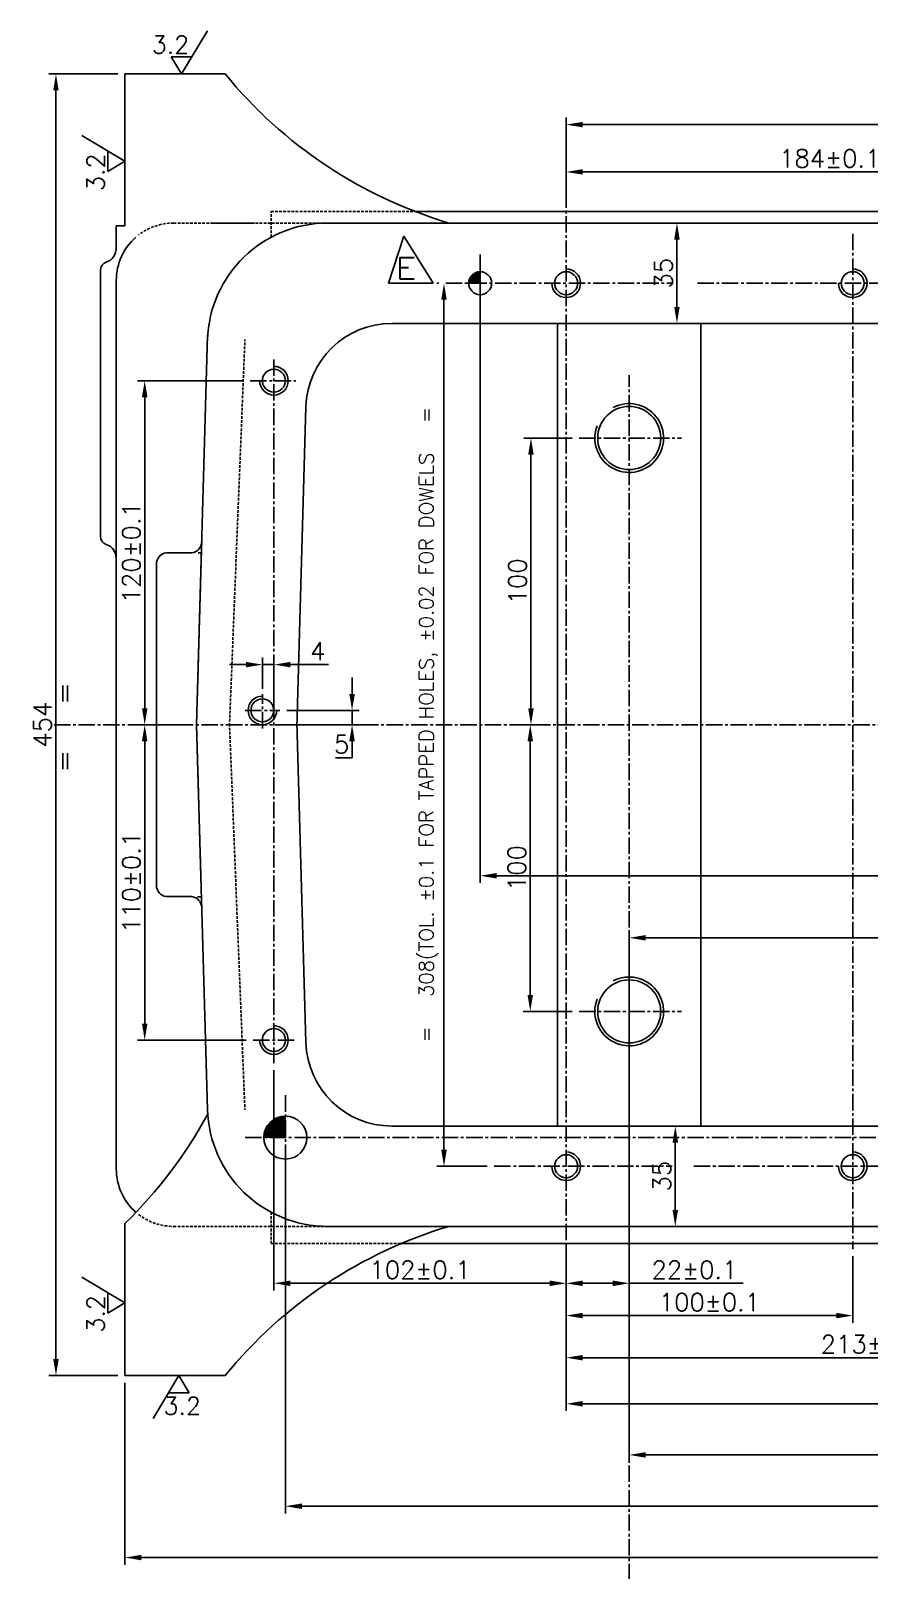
# Model space of a CAD drawing. Header units: millimetres. Extents: x -4466 to 20635, y -2270 to 9154.
# Drawn here: x 15904 to 16196, y 8109 to 8646 of the extents above; entities that cross this region are included whole.
import ezdxf

# ---------------------------------------------------------------- set-up
doc = ezdxf.new("R2010")
doc.units = ezdxf.units.MM
doc.header["$LTSCALE"] = 0.3
doc.header["$PDSIZE"] = -50
doc.linetypes.add('CENTER2', pattern=[28.575, 19.05, -3.175, 3.175, -3.175])
doc.linetypes.add('HIDDEN2', pattern=[4.7625, 3.175, -1.5875])
doc.layers.add('AM_8', color=1, linetype='Continuous', lineweight=25)
doc.layers.add('AM_VIEWS', color=1, linetype='Continuous', lineweight=25, plot=False)
doc.layers.add('center', color=1, linetype='CENTER2')
doc.layers.add('hidden', color=4, linetype='HIDDEN2')
doc.styles.add('rs', font='romans.shx')
doc.styles.get("Standard").update_dxf_attribs({"font": 'romans.shx'})
doc.dimstyles.new('sarab', dxfattribs={"dimscale": 3, "dimtxt": 2.5, "dimasz": 2.3, "dimexe": 1, "dimexo": 1, "dimtad": 1, "dimdec": 3, "dimdsep": 46, "dimtxsty": 'rs', "dimcen": 0, "dimclrd": 1, "dimclre": 1, "dimclrt": 7, "dimadec": 3, "dimazin": 2, "dimtfac": 1, "dimtdec": 3, "dimtmove": 0, "dimatfit": 3, "dimfxl": 1, "dimarcsym": 0})
doc.dimstyles.new('sarab$0', dxfattribs={"dimscale": 3, "dimtxt": 2.5, "dimasz": 2.3, "dimexe": 1, "dimexo": 1, "dimtad": 1, "dimdec": 3, "dimdsep": 46, "dimtxsty": 'rs', "dimcen": 0, "dimclrd": 1, "dimclre": 1, "dimclrt": 7, "dimadec": 3, "dimazin": 2, "dimtfac": 1, "dimtdec": 3, "dimtmove": 0, "dimatfit": 3, "dimfxl": 1, "dimarcsym": 0})
pattern_1 = [(45, (12785.60478, 5609.62534), (-0.0707106781, 0.0707106781), [])]

# ---------------------------------------------------------------- blocks, each defined once
blk = doc.blocks.new('*D691')
at = {"color": 1, "lineweight": -2, "transparency": 16777216}
for p, q in [((16541.52, 8401.45), (16541.52, 8110.95)), ((15936.52, 8174.45), (15936.52, 8110.95)), ((16535.77, 8113.45), (15942.27, 8113.45))]:
    blk.add_line(p, q, dxfattribs=at)
at = {"color": 1, "transparency": 16777216}
for points in [[(15942.27, 8114.41), (15942.27, 8112.49), (15936.52, 8113.45)], [(16535.77, 8114.41), (16535.77, 8112.49), (16541.52, 8113.45)]]:
    blk.add_solid(points, dxfattribs=at)
at = {"layer": 'Defpoints', "color": 0, "transparency": 16777216}
for p in [(16541.52, 8403.95), (15936.52, 8176.95), (15936.52, 8113.45)]:
    blk.add_point(p, dxfattribs=at)
at = {"color": 7, "transparency": 16777216, "insert": (16238.51, 8118.13), "char_height": 6.25, "attachment_point": 5, "style": 'rs'}
blk.add_mtext('605', dxfattribs=at)
blk = doc.blocks.new('*D648')
at = {"color": 1, "lineweight": -2, "transparency": 16777216}
for p, q in [((16126.89, 8263.95), (16131.1, 8263.95)), ((16128.6, 8258.2), (16128.6, 8234.7)), ((16130.16, 8228.95), (16131.1, 8228.95))]:
    blk.add_line(p, q, dxfattribs=at)
at = {"color": 1, "transparency": 16777216}
for points in [[(16127.64, 8258.2), (16129.55, 8258.2), (16128.6, 8263.95)], [(16127.64, 8234.7), (16129.55, 8234.7), (16128.6, 8228.95)]]:
    blk.add_solid(points, dxfattribs=at)
at = {"layer": 'Defpoints', "color": 0, "transparency": 16777216}
for p in [(16124.39, 8263.95), (16127.66, 8228.95), (16128.6, 8228.95)]:
    blk.add_point(p, dxfattribs=at)
at = {"color": 7, "transparency": 16777216, "insert": (16123.91, 8246.45), "char_height": 6.25, "attachment_point": 5, "rotation": 90, "style": 'rs'}
blk.add_mtext('35', dxfattribs=at)
blk = doc.blocks.new('*D649')
at = {"color": 1, "lineweight": -2, "transparency": 16777216}
blk.add_line((16129.18, 8573.2), (16129.18, 8549.7), dxfattribs=at)
at = {"color": 1, "transparency": 16777216}
for points in [[(16128.22, 8573.2), (16130.14, 8573.2), (16129.18, 8578.95)], [(16128.22, 8549.7), (16130.14, 8549.7), (16129.18, 8543.95)]]:
    blk.add_solid(points, dxfattribs=at)
at = {"layer": 'Defpoints', "color": 0, "transparency": 16777216}
for p in [(16129.18, 8578.95), (16129.18, 8543.95), (16129.18, 8543.95)]:
    blk.add_point(p, dxfattribs=at)
at = {"color": 7, "transparency": 16777216, "insert": (16124.49, 8561.45), "char_height": 6.25, "attachment_point": 5, "rotation": 90, "style": 'rs'}
blk.add_mtext('35', dxfattribs=at)
blk = doc.blocks.new('*D650')
at = {"color": 1, "lineweight": -2, "transparency": 16777216}
for p, q in [((16090.52, 8218.89), (16090.52, 8206.62)), ((16112.52, 8220.45), (16112.52, 8206.62)), ((16096.27, 8209.12), (16106.77, 8209.12)), ((16112.52, 8209.12), (16152.34, 8209.12))]:
    blk.add_line(p, q, dxfattribs=at)
at = {"color": 1, "transparency": 16777216}
for points in [[(16096.27, 8210.08), (16096.27, 8208.16), (16090.52, 8209.12)], [(16106.77, 8210.08), (16106.77, 8208.16), (16112.52, 8209.12)]]:
    blk.add_solid(points, dxfattribs=at)
at = {"layer": 'Defpoints', "color": 0, "transparency": 16777216}
for p in [(16090.52, 8221.39), (16112.52, 8222.95), (16112.52, 8209.12)]:
    blk.add_point(p, dxfattribs=at)
at = {"color": 7, "transparency": 16777216, "insert": (16135.3, 8213.81), "char_height": 6.25, "attachment_point": 5, "style": 'rs'}
blk.add_mtext('22±0.1', dxfattribs=at)
blk = doc.blocks.new('*D651')
at = {"color": 1, "lineweight": -2, "transparency": 16777216}
for p, q in [((16090.52, 8216.39), (16090.52, 8195.35)), ((16190.52, 8218.55), (16190.52, 8195.35)), ((16096.27, 8197.85), (16184.77, 8197.85))]:
    blk.add_line(p, q, dxfattribs=at)
at = {"color": 1, "transparency": 16777216}
for points in [[(16096.27, 8198.81), (16096.27, 8196.89), (16090.52, 8197.85)], [(16184.77, 8198.81), (16184.77, 8196.89), (16190.52, 8197.85)]]:
    blk.add_solid(points, dxfattribs=at)
at = {"layer": 'Defpoints', "color": 0, "transparency": 16777216}
for p in [(16190.52, 8221.05), (16090.52, 8218.89), (16190.52, 8197.85)]:
    blk.add_point(p, dxfattribs=at)
at = {"color": 7, "transparency": 16777216, "insert": (16140.52, 8202.53), "char_height": 6.25, "attachment_point": 5, "style": 'rs'}
blk.add_mtext('100±0.1', dxfattribs=at)
blk = doc.blocks.new('*D652')
at = {"color": 1, "lineweight": -2, "transparency": 16777216}
for p, q in [((16090.52, 8218.89), (16090.52, 8180.66)), ((16303.52, 8218.27), (16303.52, 8180.66)), ((16096.27, 8183.16), (16297.77, 8183.16))]:
    blk.add_line(p, q, dxfattribs=at)
at = {"color": 1, "transparency": 16777216}
for points in [[(16096.27, 8184.12), (16096.27, 8182.21), (16090.52, 8183.16)], [(16297.77, 8184.12), (16297.77, 8182.21), (16303.52, 8183.16)]]:
    blk.add_solid(points, dxfattribs=at)
at = {"layer": 'Defpoints', "color": 0, "transparency": 16777216}
for p in [(16090.52, 8221.39), (16303.52, 8220.77), (16303.52, 8183.16)]:
    blk.add_point(p, dxfattribs=at)
at = {"color": 7, "transparency": 16777216, "insert": (16197.02, 8187.85), "char_height": 6.25, "attachment_point": 5, "style": 'rs'}
blk.add_mtext('213±0.1', dxfattribs=at)
blk = doc.blocks.new('*D653')
at = {"color": 1, "lineweight": -2, "transparency": 16777216}
for p, q in [((16090.52, 8220.45), (16090.52, 8164.59)), ((16441.52, 8217.26), (16441.52, 8164.59)), ((16096.27, 8167.09), (16435.77, 8167.09))]:
    blk.add_line(p, q, dxfattribs=at)
at = {"color": 1, "transparency": 16777216}
for points in [[(16096.27, 8168.05), (16096.27, 8166.13), (16090.52, 8167.09)], [(16435.77, 8168.05), (16435.77, 8166.13), (16441.52, 8167.09)]]:
    blk.add_solid(points, dxfattribs=at)
at = {"layer": 'Defpoints', "color": 0, "transparency": 16777216}
for p in [(16090.52, 8222.95), (16441.52, 8219.76), (16441.52, 8167.09)]:
    blk.add_point(p, dxfattribs=at)
at = {"color": 7, "transparency": 16777216, "insert": (16266.02, 8171.77), "char_height": 6.25, "attachment_point": 5, "style": 'rs'}
blk.add_mtext('351±0.1', dxfattribs=at)
blk = doc.blocks.new('*D692')
at = {"color": 1, "lineweight": -2, "transparency": 16777216}
for p, q in [((16498.52, 8244.68), (16498.52, 8146.75)), ((16112.52, 8222.95), (16112.52, 8146.75)), ((16118.27, 8149.25), (16492.77, 8149.25))]:
    blk.add_line(p, q, dxfattribs=at)
at = {"color": 1, "transparency": 16777216}
for points in [[(16118.27, 8150.21), (16118.27, 8148.29), (16112.52, 8149.25)], [(16492.77, 8150.21), (16492.77, 8148.29), (16498.52, 8149.25)]]:
    blk.add_solid(points, dxfattribs=at)
at = {"layer": 'Defpoints', "color": 0, "transparency": 16777216}
for p in [(16498.52, 8247.18), (16112.52, 8225.45), (16498.52, 8149.25)]:
    blk.add_point(p, dxfattribs=at)
at = {"color": 7, "transparency": 16777216, "insert": (16305.52, 8153.94), "char_height": 6.25, "attachment_point": 5, "style": 'rs'}
blk.add_mtext('386±0.1', dxfattribs=at)
blk = doc.blocks.new('*D693')
at = {"color": 1, "lineweight": -2, "transparency": 16777216}
for p, q in [((15988.52, 8283.44), (15988.52, 8206.62)), ((16090.52, 8222.95), (16090.52, 8206.62)), ((16084.77, 8209.12), (15994.27, 8209.12))]:
    blk.add_line(p, q, dxfattribs=at)
at = {"color": 1, "transparency": 16777216}
for points in [[(15994.27, 8210.08), (15994.27, 8208.16), (15988.52, 8209.12)], [(16084.77, 8210.08), (16084.77, 8208.16), (16090.52, 8209.12)]]:
    blk.add_solid(points, dxfattribs=at)
at = {"layer": 'Defpoints', "color": 0, "transparency": 16777216}
for p in [(15988.52, 8285.94), (16090.52, 8225.45), (15988.52, 8209.12)]:
    blk.add_point(p, dxfattribs=at)
at = {"color": 7, "transparency": 16777216, "insert": (16039.52, 8213.81), "char_height": 6.25, "attachment_point": 5, "style": 'rs'}
blk.add_mtext('102±0.1', dxfattribs=at)
blk = doc.blocks.new('*D694')
at = {"color": 1, "lineweight": -2, "transparency": 16777216}
for p, q in [((16015.8, 8414.7), (16015.8, 8420.45)), ((15993.08, 8408.95), (16018.3, 8408.95)), ((16015.8, 8408.95), (16015.8, 8403.95)), ((15991.02, 8403.95), (16018.3, 8403.95)), ((16015.8, 8398.2), (16015.8, 8392.45)), ((16015.8, 8392.45), (16010.07, 8392.45))]:
    blk.add_line(p, q, dxfattribs=at)
at = {"color": 1, "transparency": 16777216}
for points in [[(16014.84, 8414.7), (16016.76, 8414.7), (16015.8, 8408.95)], [(16014.84, 8398.2), (16016.76, 8398.2), (16015.8, 8403.95)]]:
    blk.add_solid(points, dxfattribs=at)
at = {"layer": 'Defpoints', "color": 0, "transparency": 16777216}
for p in [(15990.58, 8408.95), (15988.52, 8403.95), (16015.8, 8403.95)]:
    blk.add_point(p, dxfattribs=at)
at = {"color": 7, "transparency": 16777216, "insert": (16012.16, 8397.14), "char_height": 6.25, "attachment_point": 5, "style": 'rs'}
blk.add_mtext('5', dxfattribs=at)
blk = doc.blocks.new('*D695')
at = {"color": 1, "lineweight": -2, "transparency": 16777216}
for p, q in [((15984.52, 8416.45), (15984.52, 8427.42)), ((15988.52, 8406.45), (15988.52, 8427.42)), ((15978.77, 8424.92), (15973.02, 8424.92)), ((15984.52, 8424.92), (15988.52, 8424.92)), ((15994.27, 8424.92), (16007.6, 8424.92))]:
    blk.add_line(p, q, dxfattribs=at)
at = {"color": 1, "transparency": 16777216}
for points in [[(15978.77, 8425.88), (15978.77, 8423.96), (15984.52, 8424.92)], [(15994.27, 8425.88), (15994.27, 8423.96), (15988.52, 8424.92)]]:
    blk.add_solid(points, dxfattribs=at)
at = {"layer": 'Defpoints', "color": 0, "transparency": 16777216}
for p in [(15988.52, 8424.92), (15984.52, 8413.95), (15988.52, 8403.95)]:
    blk.add_point(p, dxfattribs=at)
at = {"color": 7, "transparency": 16777216, "insert": (16003.81, 8429.61), "char_height": 6.25, "attachment_point": 5, "style": 'rs'}
blk.add_mtext('4', dxfattribs=at)
blk = doc.blocks.new('*D696')
at = {"color": 1, "lineweight": -2, "transparency": 16777216}
for p, q in [((15992.52, 8257.45), (15992.52, 8128.85)), ((16498.52, 8242.18), (16498.52, 8128.85)), ((15998.27, 8131.35), (16492.77, 8131.35))]:
    blk.add_line(p, q, dxfattribs=at)
at = {"color": 1, "transparency": 16777216}
for points in [[(15998.27, 8132.31), (15998.27, 8130.39), (15992.52, 8131.35)], [(16492.77, 8132.31), (16492.77, 8130.39), (16498.52, 8131.35)]]:
    blk.add_solid(points, dxfattribs=at)
at = {"layer": 'Defpoints', "color": 0, "transparency": 16777216}
for p in [(15992.52, 8259.95), (16498.52, 8244.68), (16498.52, 8131.35)]:
    blk.add_point(p, dxfattribs=at)
at = {"color": 7, "transparency": 16777216, "insert": (16245.52, 8136.04), "char_height": 6.25, "attachment_point": 5, "style": 'rs'}
blk.add_mtext('506±0.02', dxfattribs=at)
blk = doc.blocks.new('*D697')
at = {"color": 1, "lineweight": -2, "transparency": 16777216}
for p, q in [((16090.52, 8592.45), (16090.52, 8599.28)), ((16274.52, 8578.59), (16274.52, 8599.28)), ((16096.27, 8596.78), (16268.77, 8596.78))]:
    blk.add_line(p, q, dxfattribs=at)
at = {"color": 1, "transparency": 16777216}
for points in [[(16096.27, 8597.74), (16096.27, 8595.83), (16090.52, 8596.78)], [(16268.77, 8597.74), (16268.77, 8595.83), (16274.52, 8596.78)]]:
    blk.add_solid(points, dxfattribs=at)
at = {"layer": 'Defpoints', "color": 0, "transparency": 16777216}
for p in [(16274.52, 8596.78), (16090.52, 8589.95), (16274.52, 8576.09)]:
    blk.add_point(p, dxfattribs=at)
at = {"color": 7, "transparency": 16777216, "insert": (16182.52, 8601.47), "char_height": 6.25, "attachment_point": 5, "style": 'rs'}
blk.add_mtext('184±0.1', dxfattribs=at)
blk = doc.blocks.new('_DatumFilled')
at = {"color": 0, "linetype": 'ByBlock'}
blk.add_solid([(0, 0.577), (-1, 0), (0, -0.577)], dxfattribs=at)
blk = doc.blocks.new('*D698')
at = {"color": 1, "lineweight": -2, "transparency": 16777216}
for p, q in [((16090.52, 8585.45), (16090.52, 8615.77)), ((16096.27, 8613.27), (16408.77, 8613.27)), ((16414.52, 8576.84), (16414.52, 8615.77))]:
    blk.add_line(p, q, dxfattribs=at)
at = {"color": 1, "transparency": 16777216}
for points in [[(16096.27, 8614.23), (16096.27, 8612.32), (16090.52, 8613.27)], [(16408.77, 8614.23), (16408.77, 8612.32), (16414.52, 8613.27)]]:
    blk.add_solid(points, dxfattribs=at)
at = {"layer": 'Defpoints', "color": 0, "transparency": 16777216}
for p in [(16414.52, 8613.27), (16090.52, 8582.95), (16414.52, 8574.34)]:
    blk.add_point(p, dxfattribs=at)
at = {"color": 7, "transparency": 16777216, "insert": (16252.52, 8617.96), "char_height": 6.25, "attachment_point": 5, "style": 'rs'}
blk.add_mtext('324±0.1', dxfattribs=at)
blk = doc.blocks.new('*D703')
at = {"color": 1, "lineweight": -2, "transparency": 16777216}
for p, q in [((15934.02, 8630.95), (15909.96, 8630.95)), ((15912.46, 8625.2), (15912.46, 8182.7)), ((15934.02, 8176.95), (15909.96, 8176.95))]:
    blk.add_line(p, q, dxfattribs=at)
at = {"color": 1, "transparency": 16777216}
for points in [[(15911.5, 8625.2), (15913.42, 8625.2), (15912.46, 8630.95)], [(15911.5, 8182.7), (15913.42, 8182.7), (15912.46, 8176.95)]]:
    blk.add_solid(points, dxfattribs=at)
at = {"layer": 'Defpoints', "color": 0, "transparency": 16777216}
for p in [(15936.52, 8630.95), (15912.46, 8176.95), (15936.52, 8176.95)]:
    blk.add_point(p, dxfattribs=at)
at = {"color": 7, "transparency": 16777216, "insert": (15907.77, 8403.95), "char_height": 6.25, "attachment_point": 5, "rotation": 90, "style": 'rs'}
blk.add_mtext('454', dxfattribs=at)
blk = doc.blocks.new('*D704')
at = {"color": 1, "lineweight": -2, "transparency": 16777216}
for p, q in [((15959.02, 8403.95), (15940.93, 8403.95)), ((15943.43, 8398.2), (15943.43, 8299.7)), ((15978.81, 8293.95), (15940.93, 8293.95))]:
    blk.add_line(p, q, dxfattribs=at)
at = {"color": 1, "transparency": 16777216}
for points in [[(15942.48, 8398.2), (15944.39, 8398.2), (15943.43, 8403.95)], [(15942.48, 8299.7), (15944.39, 8299.7), (15943.43, 8293.95)]]:
    blk.add_solid(points, dxfattribs=at)
at = {"layer": 'Defpoints', "color": 0, "transparency": 16777216}
for p in [(15961.52, 8403.95), (15943.43, 8293.95), (15981.31, 8293.95)]:
    blk.add_point(p, dxfattribs=at)
at = {"color": 7, "transparency": 16777216, "insert": (15938.75, 8348.95), "char_height": 6.25, "attachment_point": 5, "rotation": 90, "style": 'rs'}
blk.add_mtext('110±0.1', dxfattribs=at)
blk = doc.blocks.new('*D705')
at = {"color": 1, "lineweight": -2, "transparency": 16777216}
for p, q in [((15977.77, 8523.95), (15940.93, 8523.95)), ((15943.43, 8409.7), (15943.43, 8518.2)), ((15959.02, 8403.95), (15940.93, 8403.95))]:
    blk.add_line(p, q, dxfattribs=at)
at = {"color": 1, "transparency": 16777216}
for points in [[(15942.48, 8518.2), (15944.39, 8518.2), (15943.43, 8523.95)], [(15942.48, 8409.7), (15944.39, 8409.7), (15943.43, 8403.95)]]:
    blk.add_solid(points, dxfattribs=at)
at = {"layer": 'Defpoints', "color": 0, "transparency": 16777216}
for p in [(15943.43, 8523.95), (15980.27, 8523.95), (15961.52, 8403.95)]:
    blk.add_point(p, dxfattribs=at)
at = {"color": 7, "transparency": 16777216, "insert": (15938.75, 8463.95), "char_height": 6.25, "attachment_point": 5, "rotation": 90, "style": 'rs'}
blk.add_mtext('120±0.1', dxfattribs=at)
blk = doc.blocks.new('*D672')
at = {"color": 1, "lineweight": -2, "transparency": 16777216}
for p, q in [((16046.04, 8557.95), (16045.38, 8557.95)), ((16047.88, 8255.7), (16047.88, 8552.2)), ((16062.93, 8249.95), (16045.38, 8249.95))]:
    blk.add_line(p, q, dxfattribs=at)
at = {"color": 1, "transparency": 16777216}
for points in [[(16046.92, 8552.2), (16048.84, 8552.2), (16047.88, 8557.95)], [(16046.92, 8255.7), (16048.84, 8255.7), (16047.88, 8249.95)]]:
    blk.add_solid(points, dxfattribs=at)
at = {"layer": 'Defpoints', "color": 0, "transparency": 16777216}
for p in [(16047.88, 8557.95), (16048.54, 8557.95), (16065.43, 8249.95)]:
    blk.add_point(p, dxfattribs=at)
at = {"color": 7, "transparency": 16777216, "insert": (16042.51, 8403.95), "char_height": 5, "attachment_point": 5, "rotation": 90, "style": 'rs'}
blk.add_mtext('=   308(TOL. %%P0.1 FOR TAPPED HOLES, %%P0.02 FOR DOWELS   =', dxfattribs=at)
blk = doc.blocks.new('*D715')
at = {"color": 1, "lineweight": -2, "transparency": 16777216}
for p, q in [((16060.52, 8565.41), (16060.52, 8348.77)), ((16405.77, 8351.27), (16066.27, 8351.27)), ((16411.52, 8274.78), (16411.52, 8353.77))]:
    blk.add_line(p, q, dxfattribs=at)
at = {"color": 1, "transparency": 16777216}
for points in [[(16066.27, 8352.22), (16066.27, 8350.31), (16060.52, 8351.27)], [(16405.77, 8352.22), (16405.77, 8350.31), (16411.52, 8351.27)]]:
    blk.add_solid(points, dxfattribs=at)
at = {"layer": 'Defpoints', "color": 0, "transparency": 16777216}
for p in [(16060.52, 8567.91), (16060.52, 8351.27), (16411.52, 8272.28)]:
    blk.add_point(p, dxfattribs=at)
at = {"color": 7, "transparency": 16777216, "insert": (16236.02, 8357.52), "char_height": 6.25, "attachment_point": 5, "style": 'rs'}
blk.add_mtext('351{}{\\A0;{\\H1.5x;}{\\A2;\\H0.71x;\\C2;%%p0.02}}', dxfattribs=at)
blk = doc.blocks.new('*D716')
at = {"color": 1, "lineweight": -2, "transparency": 16777216}
for p, q in [((16112.52, 8266.45), (16112.52, 8332.13)), ((16118.27, 8329.63), (16405.77, 8329.63)), ((16411.52, 8274.78), (16411.52, 8332.13))]:
    blk.add_line(p, q, dxfattribs=at)
at = {"color": 1, "transparency": 16777216}
for points in [[(16118.27, 8330.59), (16118.27, 8328.67), (16112.52, 8329.63)], [(16405.77, 8330.59), (16405.77, 8328.67), (16411.52, 8329.63)]]:
    blk.add_solid(points, dxfattribs=at)
at = {"layer": 'Defpoints', "color": 0, "transparency": 16777216}
for p in [(16411.52, 8329.63), (16411.52, 8272.28), (16112.52, 8263.95)]:
    blk.add_point(p, dxfattribs=at)
at = {"color": 7, "transparency": 16777216, "insert": (16262.02, 8334.32), "char_height": 6.25, "attachment_point": 5, "style": 'rs'}
blk.add_mtext('299±0.05', dxfattribs=at)
blk = doc.blocks.new('*D712')
at = {"color": 1, "lineweight": -2, "transparency": 16777216}
for p, q in [((16085.02, 8403.95), (16075.49, 8403.95)), ((16077.99, 8309.7), (16077.99, 8398.2)), ((16092.61, 8303.95), (16075.49, 8303.95))]:
    blk.add_line(p, q, dxfattribs=at)
at = {"color": 1, "transparency": 16777216}
for points in [[(16077.03, 8398.2), (16078.95, 8398.2), (16077.99, 8403.95)], [(16077.03, 8309.7), (16078.95, 8309.7), (16077.99, 8303.95)]]:
    blk.add_solid(points, dxfattribs=at)
at = {"layer": 'Defpoints', "color": 0, "transparency": 16777216}
for p in [(16077.99, 8403.95), (16087.52, 8403.95), (16095.11, 8303.95)]:
    blk.add_point(p, dxfattribs=at)
at = {"color": 7, "transparency": 16777216, "insert": (16073.3, 8353.95), "char_height": 6.25, "attachment_point": 5, "rotation": 90, "style": 'rs'}
blk.add_mtext('100', dxfattribs=at)
blk = doc.blocks.new('*D713')
at = {"color": 1, "lineweight": -2, "transparency": 16777216}
for p, q in [((16092.61, 8503.95), (16075.73, 8503.95)), ((16078.23, 8409.7), (16078.23, 8498.2)), ((16085.02, 8403.95), (16075.73, 8403.95))]:
    blk.add_line(p, q, dxfattribs=at)
at = {"color": 1, "transparency": 16777216}
for points in [[(16077.27, 8498.2), (16079.19, 8498.2), (16078.23, 8503.95)], [(16077.27, 8409.7), (16079.19, 8409.7), (16078.23, 8403.95)]]:
    blk.add_solid(points, dxfattribs=at)
at = {"layer": 'Defpoints', "color": 0, "transparency": 16777216}
for p in [(16078.23, 8503.95), (16095.11, 8503.95), (16087.52, 8403.95)]:
    blk.add_point(p, dxfattribs=at)
at = {"color": 7, "transparency": 16777216, "insert": (16073.54, 8453.95), "char_height": 6.25, "attachment_point": 5, "rotation": 90, "style": 'rs'}
blk.add_mtext('100', dxfattribs=at)

msp = doc.modelspace()

# ---------------------------------------------------------------- hatches: boundary and pattern name
at = {"layer": 'AM_8'}
h = msp.add_hatch(dxfattribs=at)
h.set_pattern_fill('_U', color=256, scale=0.1, angle=45, style=0, pattern_type=0)
h.set_pattern_definition(pattern_1)
edge = h.paths.add_edge_path()
edge.add_arc((16060.51554, 8557.95351), 4, 90, 180)
edge.add_line((16056.51554, 8557.95351), (16060.51554, 8557.95351))
edge.add_line((16060.51554, 8557.95351), (16060.51554, 8561.95351))
h = msp.add_hatch(dxfattribs=at)
h.set_pattern_fill('_U', color=256, scale=0.1, angle=45, style=0, pattern_type=0)
h.set_pattern_definition(pattern_1)
edge = h.paths.add_edge_path()
edge.add_line((15985.01554, 8259.95351), (15992.51554, 8259.95351))
edge.add_line((15992.51554, 8259.95351), (15992.51554, 8267.45351))
edge.add_arc((15992.51554, 8259.95351), 7.5, 90, 180)

# ---------------------------------------------------------------- linework, layer by layer
for p, q in [((15956.27047, 8630.95351), (15965.29963, 8646.0021)), ((15952.67047, 8636.95351), (15959.87047, 8636.95351)), ((15952.67047, 8636.95351), (15956.27047, 8630.95351)), ((15936.51554, 8577.95351), (15936.51554, 8630.95351)), ((15936.51554, 8630.95351), (15971.51554, 8630.95351)), ((15936.51554, 8600.47846), (15921.46695, 8609.50762)), ((15930.51554, 8596.87846), (15930.51554, 8604.07846)), ((15930.51554, 8596.87846), (15936.51554, 8600.47846)), ((16038.61984, 8582.95351), (16499.76554, 8582.95351)), ((15966.51554, 8578.95351), (15981.27166, 8578.95351)), ((15971.01554, 8578.95351), (15981.79983, 8578.95351)), ((16007.33268, 8578.95351), (16517.07881, 8578.95351)), ((16033.86493, 8574.39407), (16028.46961, 8557.95351)), ((16044.11602, 8557.95351), (16033.86493, 8574.39407)), ((15933.51598, 8248.95351), (15933.51598, 8558.95351)), ((16028.46961, 8557.95351), (16044.11602, 8557.95351)), ((16029.68492, 8543.95351), (16272.3734, 8543.95351)), ((16087.51554, 8263.95351), (16087.51554, 8543.95351)), ((16137.51554, 8263.95351), (16137.51554, 8543.95351)), ((15965.39716, 8539.81007), (15961.51554, 8403.95351)), ((15999.69716, 8514.81031), (15996.50126, 8402.95392)), ((15961.51554, 8403.95351), (15965.34981, 8269.754)), ((15996.50126, 8404.95311), (15999.69716, 8293.09672)), ((16029.68492, 8263.95351), (16402.52643, 8263.95351)), ((15936.51554, 8229.95351), (15936.51554, 8176.95351)), ((16007.33268, 8228.95351), (16517.07881, 8228.95351)), ((16032.8918, 8222.95351), (16536.34411, 8222.95351)), ((15936.51554, 8202.27498), (15921.46695, 8211.30413)), ((15930.51554, 8198.67498), (15930.51554, 8205.87498)), ((15930.51554, 8198.67498), (15936.51554, 8202.27498)), ((15936.51554, 8176.95351), (15971.51554, 8176.95351)), ((15955.40032, 8176.95351), (15946.37117, 8161.90493)), ((15959.00032, 8170.95351), (15955.40032, 8176.95351)), ((15959.00032, 8170.95351), (15951.80032, 8170.95351))]:
    msp.add_line(p, q)
at = {"color": 6}
msp.add_line((15933.47442, 8570.05286), (15933.47442, 8577.95351), dxfattribs=at)
at = {"color": 2}
for p, q in [((15927.97442, 8469.65281), (15927.97442, 8562.45351)), ((15950.92777, 8463.91009), (15959.92777, 8463.91009)), ((15947.51554, 8347.95351), (15947.51554, 8459.95351)), ((15950.92777, 8343.99693), (15959.92777, 8343.99693))]:
    msp.add_line(p, q, dxfattribs=at)
for centre, radius in [((16060.51554, 8557.95351), 4), ((16090.51554, 8557.95351), 4), ((16190.51554, 8557.95351), 4), ((15988.51554, 8523.95351), 4), ((16112.51554, 8503.95351), 11), ((15984.51554, 8408.95351), 4), ((16112.51554, 8303.95351), 11), ((15988.51554, 8293.95351), 4), ((15992.51554, 8259.95351), 7.5), ((16090.51554, 8249.95351), 4), ((16190.51554, 8249.95351), 4)]:
    msp.add_circle(centre, radius)
for centre, radius, start, end in [((16095.36347, 8732.25351), 160, 219.2810575, 253.3604216), ((16007.33268, 8536.95351), 42, 90, 178.363423), ((15953.51598, 8558.95351), 20, 131.0162999, 180), ((16090.51554, 8557.95351), 5, 180, 90), ((16190.51554, 8557.95351), 5, 180, 90), ((16029.68492, 8513.95351), 30, 90, 178.363423), ((15988.51554, 8523.95351), 5, 180, 90), ((15984.51554, 8408.95351), 5, 90, 0), ((15988.51554, 8293.95351), 5, 180, 90), ((16029.68492, 8293.95351), 30, 181.636577, 270), ((16007.33268, 8270.95351), 42, 181.636577, 270), ((15824.83137, 8344.52509), 160, 314.2688481, 331.4881466), ((16090.51554, 8249.95351), 5, 180, 90), ((16190.51554, 8249.95351), 5, 180, 90), ((15953.51598, 8248.95351), 20, 180, 228.9837001), ((16095.36347, 8075.65351), 160, 106.6395784, 140.7189425)]:
    msp.add_arc(centre, radius, start, end)
at = {"color": 6}
for centre, radius, start, end in [((15928.47442, 8570.05286), 5, 288.2099569, 0), ((15930.97442, 8562.45351), 3, 108.2099569, 180)]:
    msp.add_arc(centre, radius, start, end, dxfattribs=at)
at = {"color": 1}
for centre in [(16112.51554, 8503.95351), (16112.51554, 8303.95351)]:
    msp.add_arc(centre, 12, 159.2201099, 117.7129569, dxfattribs=at)
at = {"color": 2}
for centre, radius, start, end in [((15930.97442, 8469.65281), 3, 180, 251.7900431), ((15928.47442, 8462.05347), 5, 0, 71.7900431), ((15951.51554, 8459.95351), 4, 98.449796, 180), ((15959.34, 8467.86667), 4, 278.449796, 358.363423), ((15951.51554, 8347.95351), 4, 180, 261.550204), ((15959.34, 8340.04035), 4, 1.636577, 81.550204)]:
    msp.add_arc(centre, radius, start, end, dxfattribs=at)
at = {"layer": 'AM_VIEWS'}
msp.add_line((15936.51554, 8577.95351), (15933.47442, 8577.95351), dxfattribs=at)
at = {"layer": 'center'}
for p, q in [((16090.51554, 8589.94765), (16090.51554, 8221.39125)), ((16190.51554, 8575.19775), (16190.51554, 8221.05052)), ((16060.51554, 8567.91302), (16060.51554, 8547.53969)), ((16048.54104, 8557.95351), (16127.90362, 8557.95351)), ((16136.30527, 8557.95351), (16484.25071, 8557.95351)), ((15988.51554, 8531.35722), (15988.51554, 8285.93772)), ((15980.26726, 8523.95351), (15996.12718, 8523.95351)), ((16112.51554, 8213.2179), (16112.51554, 8525.84591)), ((16095.10706, 8503.95351), (16130.75382, 8503.95351)), ((15984.51554, 8402.67469), (15984.51554, 8414.66199)), ((15978.53425, 8408.95351), (15990.57696, 8408.95351)), ((15911.78631, 8403.95351), (16019.45286, 8403.95351)), ((16002.14144, 8403.95351), (16597.56774, 8403.95351)), ((16095.10706, 8303.95351), (16130.75382, 8303.95351)), ((15981.31045, 8293.95351), (15995.93824, 8293.95351)), ((15992.51554, 8274.67995), (15992.51554, 8221.39125)), ((16112.51554, 8274.16333), (16112.51554, 8034.76261)), ((16490.01554, 8259.95351), (15977.70073, 8259.95351)), ((16065.42557, 8249.95351), (16127.49969, 8249.95351)), ((16135.08688, 8249.95351), (16464.41195, 8249.95351))]:
    msp.add_line(p, q, dxfattribs=at)
at = {"layer": 'center', "color": 2}
for p, q in [((15962.09862, 8463.95351), (15963.22983, 8463.95351)), ((15961.90355, 8343.95351), (15963.22983, 8343.95351))]:
    msp.add_line(p, q, dxfattribs=at)
at = {"layer": 'hidden'}
for p, q in [((15987.51614, 8582.95351), (16038.61984, 8582.95351)), ((15987.51614, 8573.98465), (15987.51614, 8582.95351)), ((15953.51598, 8578.95351), (16007.33268, 8578.95351)), ((15973.00835, 8403.5938), (15978.39549, 8538.27246)), ((15973.00835, 8404.31323), (15978.39549, 8269.63457)), ((15987.51614, 8222.95351), (15987.51614, 8233.92238)), ((15953.51598, 8228.95351), (16007.33268, 8228.95351)), ((15987.51614, 8222.95351), (16032.8918, 8222.95351))]:
    msp.add_line(p, q, dxfattribs=at)
at = {"layer": 'hidden', "color": 2}
for p, q in [((15963.33837, 8467.75243), (15961.51554, 8403.95351)), ((15961.51554, 8403.95351), (15963.33837, 8340.15459))]:
    msp.add_line(p, q, dxfattribs=at)
at = {"layer": 'hidden'}
for centre, start, end in [((15953.51598, 8558.95351), 90, 127.6247102), ((15953.51598, 8248.95351), 232.3752898, 270)]:
    msp.add_arc(centre, 20, start, end, dxfattribs=at)

# ---------------------------------------------------------------- texts
for p in [(15945.89977, 8638.0873), (15950.00297, 8163.2962)]:
    msp.add_text('3.2', height=6.1).set_placement(p)
for p in [(15929.38176, 8590.10776), (15929.38176, 8191.90428)]:
    msp.add_text('3.2', height=6.1, rotation=90).set_placement(p)
at = {"width": 1.2}
msp.add_text('E', height=7.5, dxfattribs=at).set_placement((16030.90404, 8559.45881))
for p in [(15918.23999, 8410.86637), (15918.23999, 8387.23232)]:
    msp.add_text('=', height=6, rotation=90, dxfattribs=at).set_placement(p)

# ---------------------------------------------------------------- dimensions: what is measured, and where the dimension line sits
for base, p1, p2, override, picture, middle in [((15912.46033, 8176.95351), (15936.51554, 8630.95351), (15936.51554, 8176.95351), {"dimscale": 2.5, "dimtoh": 1, "dimdec": 2, "dimcen": 2.5, "dimadec": 1, "dimtdec": 2}, '*D703', (15912.46033, 8403.95351)), ((16128.59637, 8228.95351), (16124.38848, 8263.95351), (16127.66129, 8228.95351), {"dimscale": 2.5, "dimdec": 2, "dimadec": 2, "dimtdec": 2, "dimatfit": 0}, '*D648', (16128.59637, 8246.45351))]:
    dim = msp.add_linear_dim(base=base, p1=p1, p2=p2, angle=90, dimstyle='sarab', override=override)
    dim.commit()
    dim.dimension.update_dxf_attribs({"geometry": picture, "text_midpoint": middle, "dimtype": 160})
for base, p1, p2, dimstyle, override, picture, middle in [((16414.51554, 8613.27442), (16090.51554, 8582.95351), (16414.51554, 8574.33941), 'sarab', {"dimscale": 2.5, "dimtoh": 1, "dimdec": 2, "dimcen": 2.5, "dimadec": 1, "dimtol": 1, "dimtp": 0.1, "dimtm": 0.1, "dimtdec": 2, "dimldrblk": 'DatumFilled'}, '*D698', (16252.51554, 8613.27442)), ((16274.51554, 8596.78373), (16090.51554, 8589.94765), (16274.51554, 8576.0854), 'sarab', {"dimscale": 2.5, "dimtoh": 1, "dimdec": 2, "dimcen": 2.5, "dimadec": 1, "dimtol": 1, "dimtp": 0.1, "dimtm": 0.1, "dimtdec": 2, "dimldrblk": 'DatumFilled'}, '*D697', (16182.51554, 8596.78373)), ((15936.51554, 8113.4474), (16541.51554, 8403.95351), (15936.51554, 8176.95351), 'sarab', {"dimscale": 2.5, "dimdec": 2, "dimadec": 2, "dimtdec": 2, "dimatfit": 0}, '*D691', (16238.50955, 8113.4474)), ((16411.51554, 8329.62763), (16112.51554, 8263.95351), (16411.51554, 8272.28353), 'sarab$0', {"dimscale": 2.5, "dimtoh": 1, "dimdec": 2, "dimcen": 2.5, "dimadec": 1, "dimtol": 1, "dimtp": 0.05, "dimtm": 0.05, "dimtdec": 2}, '*D716', (16262.01554, 8329.62763)), ((16498.51554, 8131.34869), (15992.51554, 8259.95351), (16498.51554, 8244.68251), 'sarab', {"dimscale": 2.5, "dimtoh": 1, "dimdec": 2, "dimcen": 2.5, "dimadec": 1, "dimtol": 1, "dimtp": 0.02, "dimtm": 0.02, "dimtdec": 2}, '*D696', (16245.51554, 8131.34869)), ((16498.51554, 8149.24998), (16112.51554, 8225.45351), (16498.51554, 8247.18251), 'sarab', {"dimscale": 2.5, "dimtoh": 1, "dimdec": 2, "dimcen": 2.5, "dimadec": 1, "dimtol": 1, "dimtp": 0.1, "dimtm": 0.1, "dimtdec": 2}, '*D692', (16305.51554, 8149.24998)), ((16441.51554, 8167.08731), (16090.51554, 8222.95351), (16441.51554, 8219.76116), 'sarab', {"dimscale": 2.5, "dimtoh": 1, "dimdec": 2, "dimcen": 2.5, "dimadec": 1, "dimtol": 1, "dimtp": 0.1, "dimtm": 0.1, "dimtdec": 2}, '*D653', (16266.01554, 8167.08731))]:
    dim = msp.add_linear_dim(base=base, p1=p1, p2=p2, dimstyle=dimstyle, override=override)
    dim.commit()
    dim.dimension.update_dxf_attribs({"geometry": picture, "text_midpoint": middle, "dimtype": 160})
for base, p1, p2, dimstyle, override, picture, middle in [((16129.17822, 8543.95351), (16129.17822, 8578.95351), (16129.17822, 8543.95351), 'sarab', {"dimscale": 2.5, "dimdec": 2, "dimadec": 2, "dimtdec": 2, "dimatfit": 0}, '*D649', (16124.49072, 8561.45351)), ((15943.43407, 8523.95351), (15961.51554, 8403.95351), (15980.26726, 8523.95351), 'sarab', {"dimscale": 2.5, "dimtoh": 1, "dimdec": 2, "dimcen": 2.5, "dimadec": 1, "dimtol": 1, "dimtp": 0.1, "dimtm": 0.1, "dimtdec": 2}, '*D705', (15938.74657, 8463.95351)), ((16078.23089, 8503.95351), (16087.51554, 8403.95351), (16095.10706, 8503.95351), 'sarab$0', {"dimscale": 2.5, "dimdec": 2, "dimadec": 2, "dimtdec": 2, "dimatfit": 0}, '*D713', (16073.54339, 8453.95351)), ((16015.80112, 8403.95351), (15990.57696, 8408.95351), (15988.51554, 8403.95351), 'sarab', {"dimscale": 2.5, "dimtoh": 1, "dimdec": 2, "dimcen": 2.5, "dimadec": 1, "dimtdec": 2}, '*D694', (16012.15528, 8397.14101)), ((15943.43407, 8293.95351), (15961.51554, 8403.95351), (15981.31045, 8293.95351), 'sarab', {"dimscale": 2.5, "dimtoh": 1, "dimdec": 2, "dimcen": 2.5, "dimadec": 1, "dimtol": 1, "dimtp": 0.1, "dimtm": 0.1, "dimtdec": 2}, '*D704', (15938.74657, 8348.95351)), ((16077.9887, 8403.95351), (16095.10706, 8303.95351), (16087.51554, 8403.95351), 'sarab$0', {"dimscale": 2.5, "dimdec": 2, "dimadec": 2, "dimtdec": 2, "dimatfit": 0}, '*D712', (16073.3012, 8353.95351))]:
    dim = msp.add_linear_dim(base=base, p1=p1, p2=p2, angle=90, dimstyle=dimstyle, override=override)
    dim.commit()
    dim.dimension.update_dxf_attribs({"geometry": picture, "text_midpoint": middle})
dim = msp.add_linear_dim(base=(16060.51554, 8351.26588), p1=(16411.51554, 8272.28353), p2=(16060.51554, 8567.91302), text='<>{}{\\A0;{\\H1.5x;}{\\A2;\\H0.71x;\\C2;%%p0.02}}', dimstyle='sarab$0', override={"dimscale": 2.5, "dimtoh": 1, "dimdec": 2, "dimcen": 2.5, "dimadec": 1, "dimtp": 0.02, "dimtm": 0.02, "dimtdec": 2, "dimldrblk": 'DatumFilled'})
dim.commit()
dim.dimension.update_dxf_attribs({"geometry": '*D715', "text_midpoint": (16236.01554, 8351.26588), "dimtype": 160})
dim = msp.add_linear_dim(base=(16047.8812, 8557.95351), p1=(16065.42557, 8249.95351), p2=(16048.54104, 8557.95351), angle=90, text='=   <>(TOL. %%P0.1 FOR TAPPED HOLES, %%P0.02 FOR DOWELS   =', dimstyle='sarab', override={"dimscale": 2.5, "dimtxt": 2, "dimtoh": 1, "dimdec": 2, "dimcen": 2.5, "dimadec": 1, "dimtp": 0.1, "dimtm": 0.1, "dimtdec": 2, "dimldrblk": 'DatumFilled'})
dim.commit()
dim.dimension.update_dxf_attribs({"geometry": '*D672', "text_midpoint": (16047.8812, 8403.95351), "dimtype": 160})
for base, p1, p2, override, picture, middle in [((15988.51554, 8424.92044), (15984.51554, 8413.95351), (15988.51554, 8403.95351), {"dimscale": 2.5, "dimtoh": 1, "dimdec": 2, "dimcen": 2.5, "dimadec": 1, "dimtdec": 2}, '*D695', (16003.81018, 8429.60794)), ((15988.51554, 8209.12115), (16090.51554, 8225.45351), (15988.51554, 8285.93772), {"dimscale": 2.5, "dimgap": 0.625, "dimtoh": 1, "dimdec": 2, "dimcen": 2.5, "dimadec": 1, "dimtol": 1, "dimlim": 0, "dimtp": 0.1, "dimtm": 0.1, "dimtdec": 2}, '*D693', (16039.51554, 8213.80865)), ((16112.51554, 8209.12115), (16090.51554, 8221.39125), (16112.51554, 8222.95351), {"dimscale": 2.5, "dimtoh": 1, "dimdec": 2, "dimcen": 2.5, "dimadec": 1, "dimtol": 1, "dimtp": 0.1, "dimtm": 0.1, "dimtdec": 2}, '*D650', (16135.30423, 8213.80865)), ((16303.51554, 8183.16424), (16090.51554, 8221.39125), (16303.51554, 8220.77499), {"dimscale": 2.5, "dimtoh": 1, "dimdec": 2, "dimcen": 2.5, "dimadec": 1, "dimtol": 1, "dimtp": 0.1, "dimtm": 0.1, "dimtdec": 2}, '*D652', (16197.01554, 8187.85174)), ((16190.51554, 8197.8472), (16090.51554, 8218.89125), (16190.51554, 8221.05052), {"dimscale": 2.5, "dimtoh": 1, "dimdec": 2, "dimcen": 2.5, "dimadec": 1, "dimtol": 1, "dimtp": 0.1, "dimtm": 0.1, "dimtdec": 2}, '*D651', (16140.51554, 8202.5347))]:
    dim = msp.add_linear_dim(base=base, p1=p1, p2=p2, dimstyle='sarab', override=override)
    dim.commit()
    dim.dimension.update_dxf_attribs({"geometry": picture, "text_midpoint": middle})

doc.saveas('drawing.dxf')
